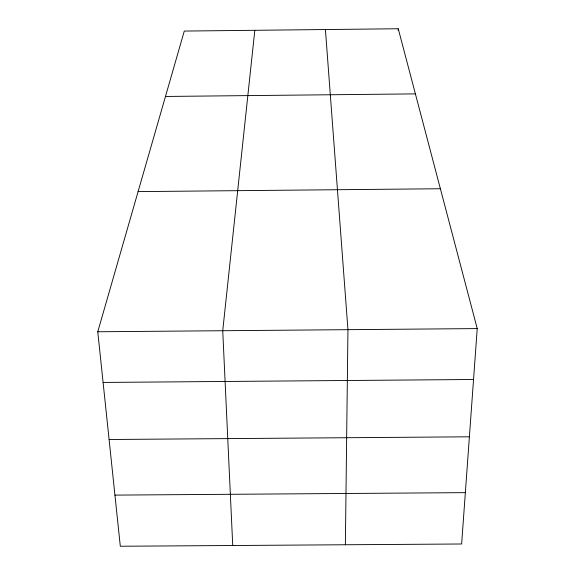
<?xml version="1.0" encoding="UTF-8"?>
<svg xmlns="http://www.w3.org/2000/svg" width="575" height="575" viewBox="0 0 575 575"><rect width="100%" height="100%" fill="white"/><g stroke="black" fill="none" stroke-linecap="round" stroke-linejoin="round"><path stroke-width="0.86" d="M345.367 544.762L347.954 329.676L325.414 29.541M398.188 30.532L398.245 28.75L184.287 31.064L97.772 331.768L120.312 546.25L461.632 543.993L477.228 328.591L398.245 28.75M254.811 30.302L222.733 330.726L232.738 545.51M165.471 96.456L415.402 93.883M138.093 191.612L440.393 188.744M97.772 331.768L477.228 328.591M103.097 382.44L473.541 379.493M109.092 439.501L469.394 436.806M114.935 495.111L465.348 492.646"/></g></svg>
